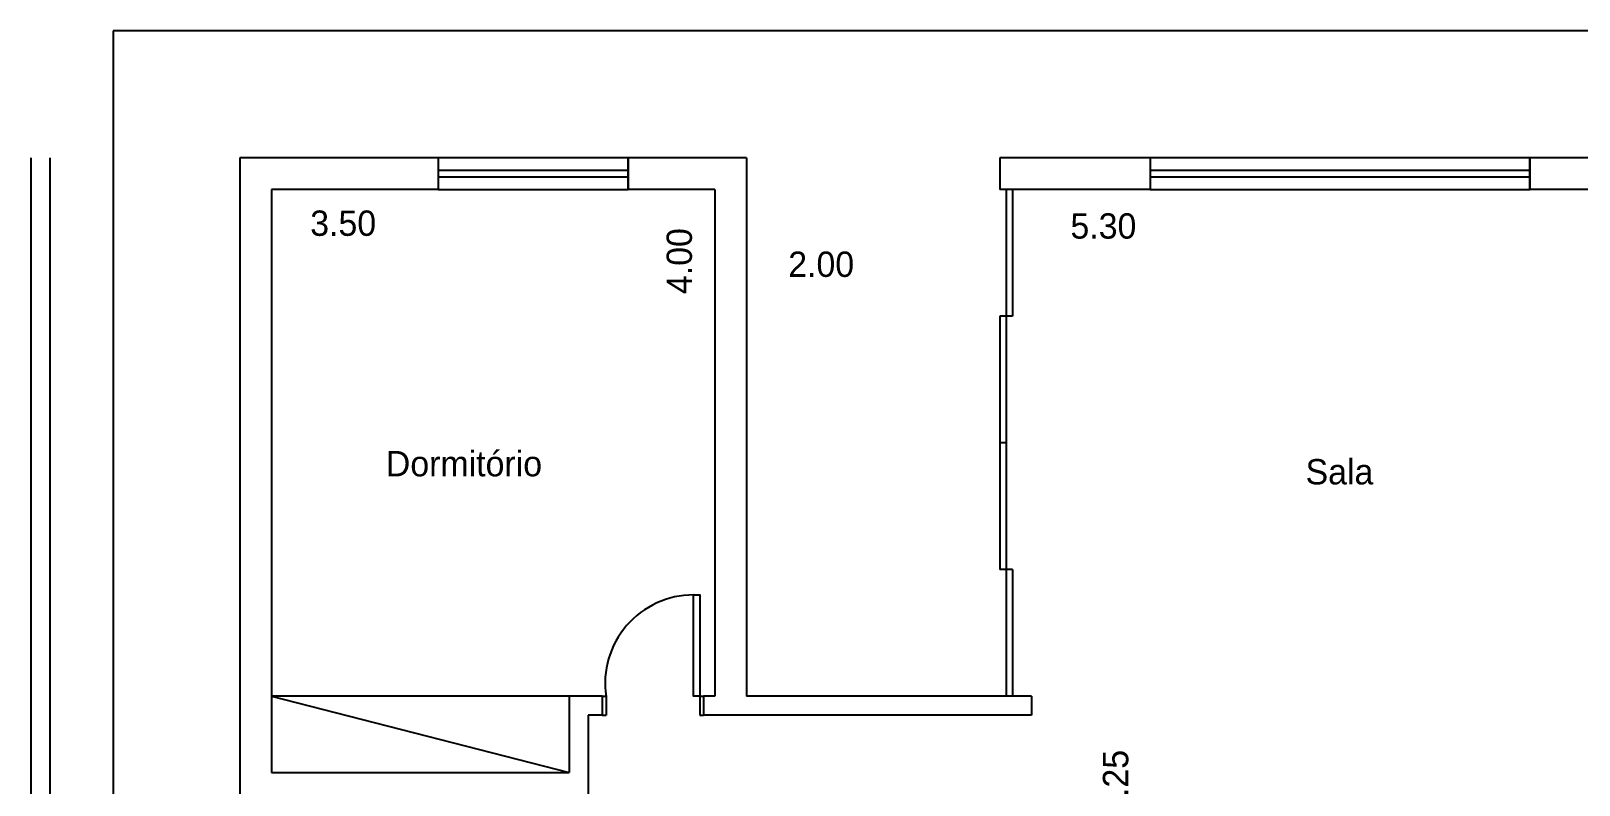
# Model space of a CAD drawing. Extents: x 0 to 18.3, y 0 to 15.9.
# Drawn here: x 0 to 12.22, y 9.95 to 15.9 of the extents above; entities that cross this region are included whole.
import ezdxf

# ---------------------------------------------------------------- set-up
doc = ezdxf.new("R2010")
doc.units = 0
doc.header["$MEASUREMENT"] = 0
doc.layers.get('0').update_dxf_attribs({"linetype": 'CONTINUOUS'})
doc.layers.get('DEFPOINTS').update_dxf_attribs({"linetype": 'CONTINUOUS'})
for name, color, linetype in [('ARQ3', 3, 'CONTINUOUS'), ('BLOCO', 7, 'CONTINUOUS'), ('HACHURA', 1, 'CONTINUOUS'), ('PAREDE', 5, 'CONTINUOUS')]:
    doc.layers.add(name, color=color, linetype=linetype)
doc.styles.add('PADRÃO', font='', dxfattribs={"height": 0.2})
doc.styles.get('PADRÃO').set_extended_font_data('AvantGarde Bk BT')
doc.dimstyles.new('PADRÃOS', dxfattribs={"dimtxt": 0.15, "dimasz": 0.1, "dimexe": 1.25, "dimexo": 0.625, "dimgap": 0.1, "dimtad": 0, "dimjust": 1, "dimzin": 1, "dimdsep": 46, "dimtxsty": 'PADRÃO', "dimcen": 2.5, "dimse1": 1, "dimse2": 1, "dimsd1": 1, "dimsd2": 1, "dimclrt": 1, "dimadec": 0, "dimazin": 0, "dimtfac": 1, "dimtdec": 4, "dimtmove": 0, "dimatfit": 3, "dimfxl": 1, "dimtolj": 1, "dimtzin": 0, "dimarcsym": 0})

# ---------------------------------------------------------------- blocks, each defined once
blk = doc.blocks.new('J15')
at = {"layer": 'BLOCO'}
for p, q in [((1.5, 0.25), (0, 0.25)), ((0, 0.25), (0, 0)), ((1.5, 0), (1.5, 0.25)), ((1.5, 0.15), (0, 0.15)), ((0, 0.1), (1.5, 0.1)), ((0, 0), (1.5, 0))]:
    blk.add_line(p, q, dxfattribs=at)
blk = doc.blocks.new('J3')
at = {"layer": 'BLOCO'}
for p, q in [((3, 0.25), (0, 0.25)), ((0, 0.25), (0, 0)), ((3, 0), (3, 0.25)), ((3, 0.15), (0, 0.15)), ((0, 0.1), (3, 0.1)), ((0, 0), (3, 0))]:
    blk.add_line(p, q, dxfattribs=at)
blk = doc.blocks.new('P80D15')
at = {"layer": 'BLOCO', "ltscale": 0.015}
for p, q in [((0, 0.15), (0, 0)), ((0, 0.15), (0.03, 0.15)), ((0.03, 0.15), (0.03, 0)), ((0.77, 0.15), (0.77, 0)), ((0.77, 0.15), (0.8, 0.15)), ((0.8, 0.15), (0.8, 0)), ((0, 0), (0.03, 0)), ((0.77, 0), (0.8, 0))]:
    blk.add_line(p, q, dxfattribs=at)
at = {"layer": 'BLOCO'}
blk.add_lwpolyline([(0.77, 0.15), (0.72, 0.15), (0.72, 0.95), (0.77, 0.95)], close=True, dxfattribs=at)
at = {"layer": 'BLOCO', "ltscale": 0.015}
blk.add_arc((0.72, 0.252), 0.698, 90, 188.4445, dxfattribs=at)
blk = doc.blocks.new('*D9')
at = {"layer": 'DEFPOINTS', "color": 0, "linetype": 'ByBlock', "ltscale": 0.015}
for p in [(140.195, 172.803), (143.695, 172.803), (143.695, 172.535)]:
    blk.add_point(p, dxfattribs=at)
at = {"color": 1, "linetype": 'ByBlock', "ltscale": 0.015, "insert": (140.76, 172.535), "char_height": 0.2, "attachment_point": 5, "style": 'PADRÃO'}
blk.add_mtext('\\A1;3.50', dxfattribs=at)
blk = doc.blocks.new('*D10')
at = {"layer": 'DEFPOINTS', "color": 0, "linetype": 'ByBlock', "ltscale": 0.015}
for p in [(143.695, 172.803), (143.415, 168.803), (143.695, 168.803)]:
    blk.add_point(p, dxfattribs=at)
at = {"color": 1, "linetype": 'ByBlock', "ltscale": 0.015, "insert": (143.415, 172.237), "char_height": 0.2, "attachment_point": 5, "rotation": 90, "style": 'PADRÃO'}
blk.add_mtext('\\A1;4.00', dxfattribs=at)
blk = doc.blocks.new('*D11')
at = {"layer": 'DEFPOINTS', "color": 0, "linetype": 'ByBlock', "ltscale": 0.015}
for p in [(151.495, 172.803), (151.495, 172.513), (146.195, 168.803)]:
    blk.add_point(p, dxfattribs=at)
at = {"color": 1, "linetype": 'ByBlock', "ltscale": 0.015, "insert": (146.762, 172.513), "char_height": 0.2, "attachment_point": 5, "style": 'PADRÃO'}
blk.add_mtext('\\A1;5.30', dxfattribs=at)
blk = doc.blocks.new('*D12')
at = {"layer": 'DEFPOINTS', "color": 0, "linetype": 'ByBlock', "ltscale": 0.015}
for p in [(146.045, 172.803), (146.86, 172.803), (150.245, 167.553)]:
    blk.add_point(p, dxfattribs=at)
at = {"color": 1, "linetype": 'ByBlock', "ltscale": 0.015, "insert": (146.86, 168.12), "char_height": 0.2, "attachment_point": 5, "rotation": 90, "style": 'PADRÃO'}
blk.add_mtext('\\A1;5.25', dxfattribs=at)
blk = doc.blocks.new('*D18')
at = {"layer": 'DEFPOINTS', "color": 0, "linetype": 'ByBlock', "ltscale": 0.015}
for p in [(143.945, 173.053), (145.945, 173.053), (145.945, 172.211)]:
    blk.add_point(p, dxfattribs=at)
at = {"color": 1, "linetype": 'ByBlock', "ltscale": 0.015, "insert": (144.534, 172.211), "char_height": 0.2, "attachment_point": 5, "style": 'PADRÃO'}
blk.add_mtext('\\A1;2.00', dxfattribs=at)
blk = doc.blocks.new('DORMI')
at = {"layer": 'HACHURA', "ltscale": 0.015, "style": 'PADRÃO'}
blk.add_text('Dormitório', height=0.2, dxfattribs=at).set_placement((-0.516, -0.066))
blk = doc.blocks.new('SALA')
at = {"layer": 'HACHURA', "ltscale": 0.015, "style": 'PADRÃO'}
blk.add_text('Sala', height=0.2, dxfattribs=at).set_placement((-0.233, -0.027))

msp = doc.modelspace()

# ---------------------------------------------------------------- linework, layer by layer
at = {"layer": 'ARQ3'}
for p, q in [((13.2, 15.9), (0.65, 15.9)), ((0.65, 15.9), (0.65, 4))]:
    msp.add_line(p, q, dxfattribs=at)
at = {"layer": 'BLOCO', "ltscale": 0.015}
for p, q in [((7.7, 14.65), (7.7, 10.65)), ((7.75, 14.65), (7.75, 13.65)), ((7.65, 13.65), (7.65, 11.65)), ((7.75, 13.65), (7.65, 13.65)), ((7.7, 12.65), (7.65, 12.65)), ((7.75, 11.65), (7.65, 11.65)), ((7.75, 11.65), (7.75, 10.65)), ((4.25, 10.65), (1.9, 10.65)), ((1.9, 10.65), (4.25, 10.05))]:
    msp.add_line(p, q, dxfattribs=at)
at = {"layer": 'PAREDE'}
for p, q in [((0, 14.9), (0, 0)), ((0.15, 14.9), (0.15, 0)), ((1.65, 14.9), (1.65, 5)), ((3.214, 14.9), (1.65, 14.9)), ((5.65, 14.9), (4.714, 14.9)), ((5.65, 14.9), (5.65, 10.65)), ((7.65, 14.9), (7.65, 14.65)), ((8.835, 14.9), (7.65, 14.9)), ((13.45, 14.9), (11.835, 14.9)), ((1.9, 14.65), (1.9, 10.05)), ((3.214, 14.65), (1.9, 14.65)), ((5.4, 14.65), (4.714, 14.65)), ((5.4, 14.65), (5.4, 10.65)), ((8.835, 14.65), (7.65, 14.65)), ((13.2, 14.65), (11.835, 14.65)), ((4.25, 10.65), (4.25, 10.05)), ((4.511, 10.65), (4.25, 10.65)), ((5.4, 10.65), (5.311, 10.65)), ((7.9, 10.65), (5.65, 10.65)), ((7.9, 10.65), (7.9, 10.5)), ((4.4, 10.5), (4.4, 9.4)), ((4.511, 10.5), (4.4, 10.5)), ((7.9, 10.5), (5.311, 10.5)), ((1.9, 10.05), (4.25, 10.05))]:
    msp.add_line(p, q, dxfattribs=at)
at = {"layer": 'PAREDE', "ltscale": 0.015}
for p, q in [((3.214, 14.9), (3.214, 14.65)), ((4.714, 14.9), (4.714, 14.65)), ((8.835, 14.9), (8.835, 14.65)), ((11.835, 14.9), (11.835, 14.65)), ((4.511, 10.65), (4.511, 10.5)), ((5.311, 10.65), (5.311, 10.5))]:
    msp.add_line(p, q, dxfattribs=at)

# ---------------------------------------------------------------- block references
at = {"layer": 'BLOCO', "ltscale": 0.015}
for name, p in [('J15', (3.214, 14.65)), ('J3', (8.835, 14.65)), ('P80D15', (4.511, 10.5))]:
    msp.add_blockref(name, p, dxfattribs=at)
at = {"layer": 'HACHURA', "ltscale": 0.015}
for name, p in [('DORMI', (3.318, 12.452)), ('SALA', (10.296, 12.349))]:
    msp.add_blockref(name, p, dxfattribs=at)

# ---------------------------------------------------------------- texts
at = {"color": 1, "linetype": 'ByBlock', "ltscale": 0.015, "insert": (8.564, 9.967), "char_height": 0.2, "attachment_point": 5, "rotation": 90, "style": 'PADRÃO'}
msp.add_mtext('\\A1;5.25', dxfattribs=at)

# ---------------------------------------------------------------- dimensions: what is measured, and where the dimension line sits
at = {"layer": 'HACHURA', "ltscale": 0.015}
for base, p1, p2, picture, middle in [((7.65, 14.058), (5.65, 14.9), (7.65, 14.9), '*D18', (6.239, 14.058)), ((5.4, 14.382), (1.9, 14.65), (5.4, 14.65), '*D9', (2.465, 14.382)), ((13.2, 14.36), (7.9, 10.65), (13.2, 14.65), '*D11', (8.466, 14.36))]:
    dim = msp.add_linear_dim(base=base, p1=p1, p2=p2, dimstyle='PADRÃOS', dxfattribs=at)
    dim.commit()
    dim.dimension.update_dxf_attribs({"geometry": picture, "text_midpoint": middle, "insert": (-138.295, -158.153)})
for base, p1, p2, picture, middle in [((5.12, 10.65), (5.4, 14.65), (5.4, 10.65), '*D10', (5.12, 14.084)), ((8.564, 14.65), (11.95, 9.4), (7.75, 14.65), '*D12', (8.564, 9.967))]:
    dim = msp.add_linear_dim(base=base, p1=p1, p2=p2, angle=90, dimstyle='PADRÃOS', dxfattribs=at)
    dim.commit()
    dim.dimension.update_dxf_attribs({"geometry": picture, "text_midpoint": middle, "insert": (-138.295, -158.153)})

doc.saveas('drawing.dxf')
